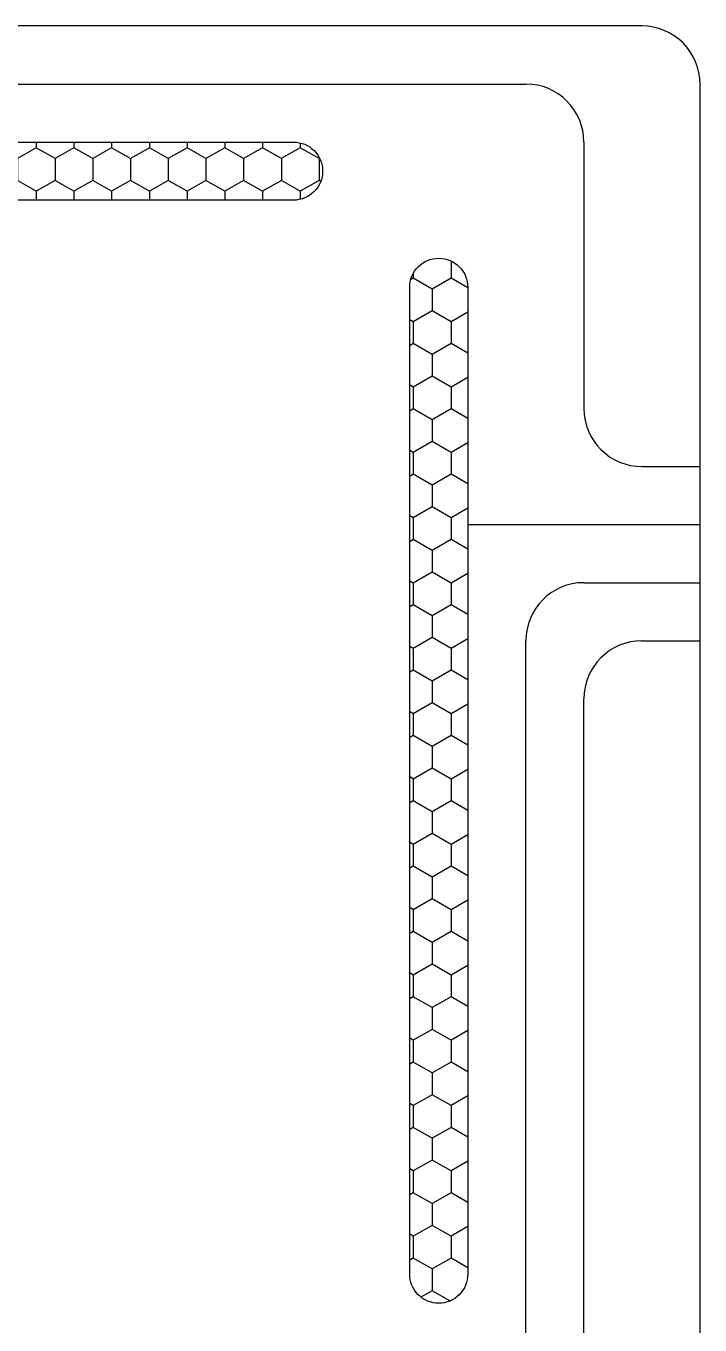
# Model space of a CAD drawing. Header units: inches. Extents: x -279 to 1, y 0 to 322.
# Drawn here: x -164.06 to -140.84, y 102.07 to 146.82 of the extents above; entities that cross this region are included whole.
import ezdxf

# ---------------------------------------------------------------- set-up
doc = ezdxf.new("R2010")
doc.units = ezdxf.units.IN
doc.header["$MEASUREMENT"] = 0
doc.layers.add('bot', color=51, linetype='Continuous')
doc.layers.add('TOP', color=10, linetype='Continuous')
pattern_1 = [(270, (67.52207, 244.6253), (-0.649519, -1.125), [0.75, -1.5]), (150, (67.52207, 244.6253), (-0.649519, 1.125), [0.75, -1.5]), (210, (67.52207, 244.6253), (-1.2990381, -2e-09), [-1.5, 0.75])]

msp = doc.modelspace()

# ---------------------------------------------------------------- hatches: boundary and pattern name
at = {"layer": 'bot'}
h = msp.add_hatch(dxfattribs=at)
h.set_pattern_fill('HONEY', color=256, scale=6, angle=90, style=0)
h.set_pattern_definition(pattern_1)
edge = h.paths.add_edge_path()
edge.add_arc((-154.84, 99.819), 1, 270, 360, ccw=False)
edge.add_line((-154.84, 98.819), (-198.84, 98.819))
edge.add_arc((-198.84, 99.819), 1, 540, 630, ccw=False)
edge.add_arc((-198.84, 99.819), 1, 450, 540, ccw=False)
edge.add_line((-198.84, 100.819), (-154.84, 100.819))
edge.add_arc((-154.84, 99.819), 1, 360, 450, ccw=False)
edge = h.paths.add_edge_path()
edge.add_arc((-154.84, 141.819), 1, 270, 360, ccw=False)
edge.add_line((-154.84, 140.819), (-198.84, 140.819))
edge.add_arc((-198.84, 141.819), 1, 540, 630, ccw=False)
edge.add_arc((-198.84, 141.819), 1, 450, 540, ccw=False)
edge.add_line((-198.84, 142.819), (-154.84, 142.819))
edge.add_arc((-154.84, 141.819), 1, 360, 450, ccw=False)
at = {"layer": 'TOP'}
h = msp.add_hatch(dxfattribs=at)
h.set_pattern_fill('HONEY', color=256, scale=6, angle=90, style=0)
h.set_pattern_definition(pattern_1)
edge = h.paths.add_edge_path()
edge.add_arc((-203.84, 103.819), 1, 540, 630, ccw=False)
edge.add_line((-204.84, 103.819), (-204.84, 137.819))
edge.add_arc((-203.84, 137.819), 1, 450, 540, ccw=False)
edge.add_arc((-203.84, 137.819), 1, 360, 450, ccw=False)
edge.add_line((-202.84, 137.819), (-202.84, 103.819))
edge.add_arc((-203.84, 103.819), 1, 270, 360, ccw=False)
edge = h.paths.add_edge_path()
edge.add_arc((-149.84, 103.819), 1, 540, 630, ccw=False)
edge.add_line((-150.84, 103.819), (-150.84, 137.819))
edge.add_arc((-149.84, 137.819), 1, 450, 540, ccw=False)
edge.add_arc((-149.84, 137.819), 1, 360, 450, ccw=False)
edge.add_line((-148.84, 137.819), (-148.84, 103.819))
edge.add_arc((-149.84, 103.819), 1, 270, 360, ccw=False)

# ---------------------------------------------------------------- linework, layer by layer
msp.add_lwpolyline([(-142.84, 146.819), (-206.84, 146.819, 0.414214), (-208.84, 144.819), (-208.84, 94.819, 0.414214), (-206.84, 92.819), (-142.84, 92.819, 0.414214), (-140.84, 94.819), (-140.84, 144.819, 0.414214)], format="xyb", close=True)
at = {"layer": 'bot'}
for p, q in [((-175.84, 144.819), (-146.84, 144.819)), ((-144.84, 142.819), (-144.84, 133.641)), ((-142.84, 131.641), (-140.84, 131.641)), ((-144.84, 127.641), (-140.84, 127.641)), ((-146.84, 98.819), (-146.84, 125.641))]:
    msp.add_line(p, q, dxfattribs=at)
msp.add_lwpolyline([(-153.84, 141.819), (-153.84, 141.819, -0.414214), (-154.84, 140.819), (-198.84, 140.819, -0.414214), (-199.84, 141.819), (-199.84, 141.819, -0.414214), (-198.84, 142.819), (-154.84, 142.819, -0.414214)], format="xyb", close=True, dxfattribs=at)
for centre, start, end in [((-146.84, 142.819), 0, 90), ((-142.84, 133.641), 180, 270), ((-144.84, 125.641), 90, 180)]:
    msp.add_arc(centre, 2, start, end, dxfattribs=at)
at = {"layer": 'TOP'}
for p, q in [((-148.84, 129.641), (-140.84, 129.641)), ((-142.84, 125.641), (-140.84, 125.641)), ((-144.84, 96.819), (-144.84, 123.641))]:
    msp.add_line(p, q, dxfattribs=at)
msp.add_lwpolyline([(-149.84, 102.819), (-149.84, 102.819, -0.414214), (-150.84, 103.819), (-150.84, 137.819, -0.414214), (-149.84, 138.819), (-149.84, 138.819, -0.414214), (-148.84, 137.819), (-148.84, 103.819, -0.414214)], format="xyb", close=True, dxfattribs=at)
msp.add_arc((-142.84, 123.641), 2, 90, 180, dxfattribs=at)

doc.saveas('drawing.dxf')
